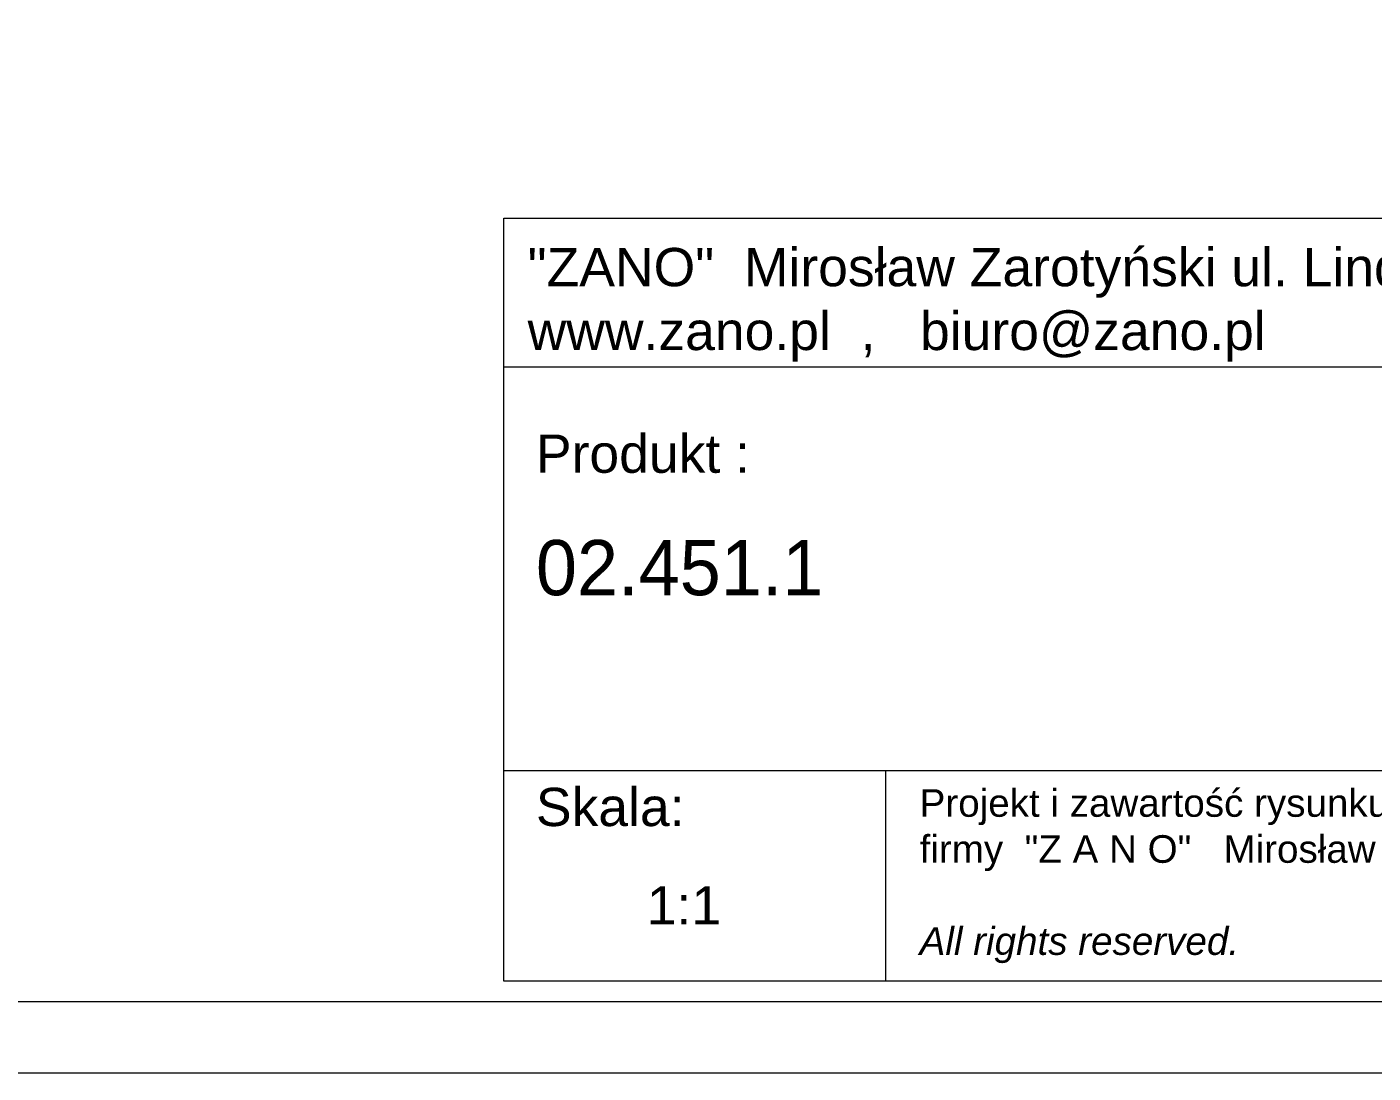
# Model space of a CAD drawing. Header units: millimetres. Extents: x 1918 to 7324, y -1954 to 2054.
# Drawn here: x 4621 to 6083, y -1954 to -817 of the extents above; entities that cross this region are included whole.
import ezdxf

# ---------------------------------------------------------------- set-up
doc = ezdxf.new("R2010")
doc.units = ezdxf.units.MM
doc.layers.add('tabelka', color=155, linetype='Continuous')

msp = doc.modelspace()

# ---------------------------------------------------------------- linework, layer by layer
at = {"layer": 'tabelka', "lineweight": 5}
for p, q in [((5139, -1024.9), (7224, -1024.9)), ((5139, -1186.7), (5139, -1024.9)), ((5139, -1024.9), (7224, -1024.9)), ((5139, -1625.2), (7224, -1625.2)), ((5553.3, -1625.2), (5553.3, -1853.9))]:
    msp.add_line(p, q, dxfattribs=at)
for points in [[(1917.6, 2053.8), (7324, 2053.8), (7324, -1953.9), (1917.6, -1953.9)], [(1995, 1976.4), (7246.6, 1976.4), (7246.6, -1876.5), (1995, -1876.5)], [(5139, -1186.7), (7224, -1186.7), (7224, -1853.9), (5139, -1853.9)]]:
    msp.add_lwpolyline(points, close=True, dxfattribs=at)

# ---------------------------------------------------------------- texts
at = {"layer": 'tabelka', "lineweight": 5, "attachment_point": 1}
for s, insert, char_height, width in [('{\\fArial|b0|i0|c238|p34;"ZANO"  Mirosław Zarotyński ul. Lindego 7a  30-148 Kraków tel. 012 636 89 25\\Pwww.zano.pl  ,   biuro@zano.pl}', (5164.7, -1057.4), 41.595, 2040.38), ('{\\fArial|b0|i0|c238|p34;Produkt : }', (5173.7, -1260.1), 41.595, 265.273), ('{\\fCentury Gothic|b0|i0|c238|p34;02.451.1}', (5173.7, -1374.7), 60, 849.376), ('{\\fArial|b0|i0|c238|p34;Skala: }', (5173.7, -1643.9), 41.595, 191.675), ('{\\fArial|b0|i0|c238|p34;1:1}', (5294.1, -1750.8), 41.595, 42.482)]:
    msp.add_mtext(s, dxfattribs=dict(at, insert=insert, char_height=char_height, width=width))
at = {"layer": 'tabelka', "color": 1, "lineweight": 5, "insert": (5590.5, -1645.4), "char_height": 30, "width": 1186.12, "attachment_point": 1}
msp.add_mtext('{\\fArial|b0|i0|c0|p34;Projekt i zawartość rysunku stanowi własność intelektualną firmy \\fArial|b0|i0|c238|p34; "Z A N O"   Mirosław Zarotyński\\fArial|b0|i1|c238|p34;\\P\\PAll rights reserved.}', dxfattribs=at)

doc.saveas('drawing.dxf')
